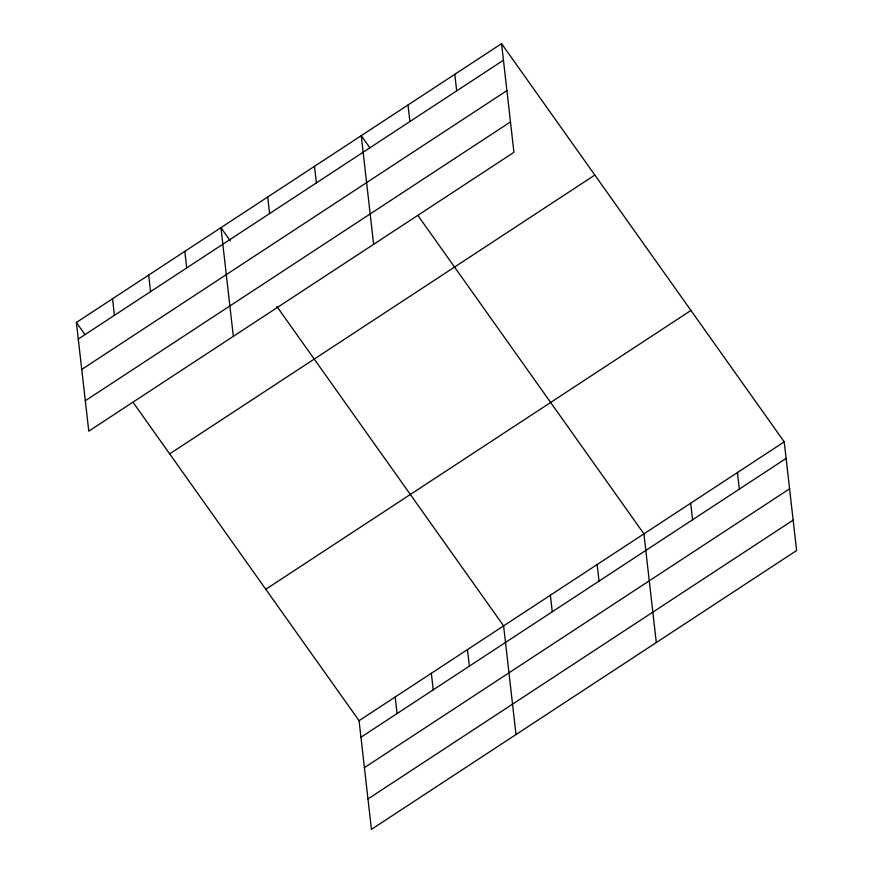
<?xml version="1.0" encoding="UTF-8"?>
<svg xmlns="http://www.w3.org/2000/svg" width="873" height="873" viewBox="0 0 873 873"><rect width="100%" height="100%" fill="white"/><g stroke="black" fill="none" stroke-linecap="round" stroke-linejoin="round"><path stroke-width="1.31" d="M501.56 43.65L513.935 152.317L88.773 431.142L76.388 322.475L501.56 43.65L784.227 441.858L796.613 550.525L371.44 829.35L359.065 720.683L133.143 402.42M78.275 339.04L503.448 60.215M81.746 369.443L506.907 90.606M85.314 400.751L510.476 121.925M169.668 453.884L594.84 175.058M265.785 589.275L690.947 310.45M359.065 720.683L784.227 441.858M360.942 737.249L786.115 458.423M364.412 767.64L789.574 488.815M367.98 798.959L793.142 520.122M369.803 147.712L361.258 135.664L373.633 244.331M418.003 215.598L643.925 533.861L656.3 642.539M230.276 240.817L220.945 227.678L233.331 336.345M276.916 306.521L503.612 625.876L515.998 734.553M76.388 322.475L84.943 334.523M737.456 472.522L739.344 489.087M690.685 503.197L692.573 519.762M597.154 564.536L599.042 581.102M550.383 595.211L552.271 611.777M454.789 74.325L456.677 90.89M408.018 104.989L409.906 121.554M467.481 649.577L469.368 666.143M431.338 673.279L433.226 689.845M395.196 696.981L397.084 713.547M314.487 166.339L316.375 182.904M267.716 197.003L269.604 213.569M184.814 251.38L186.702 267.946M148.672 275.082L150.56 291.647M112.53 298.784L114.418 315.349"/></g></svg>
